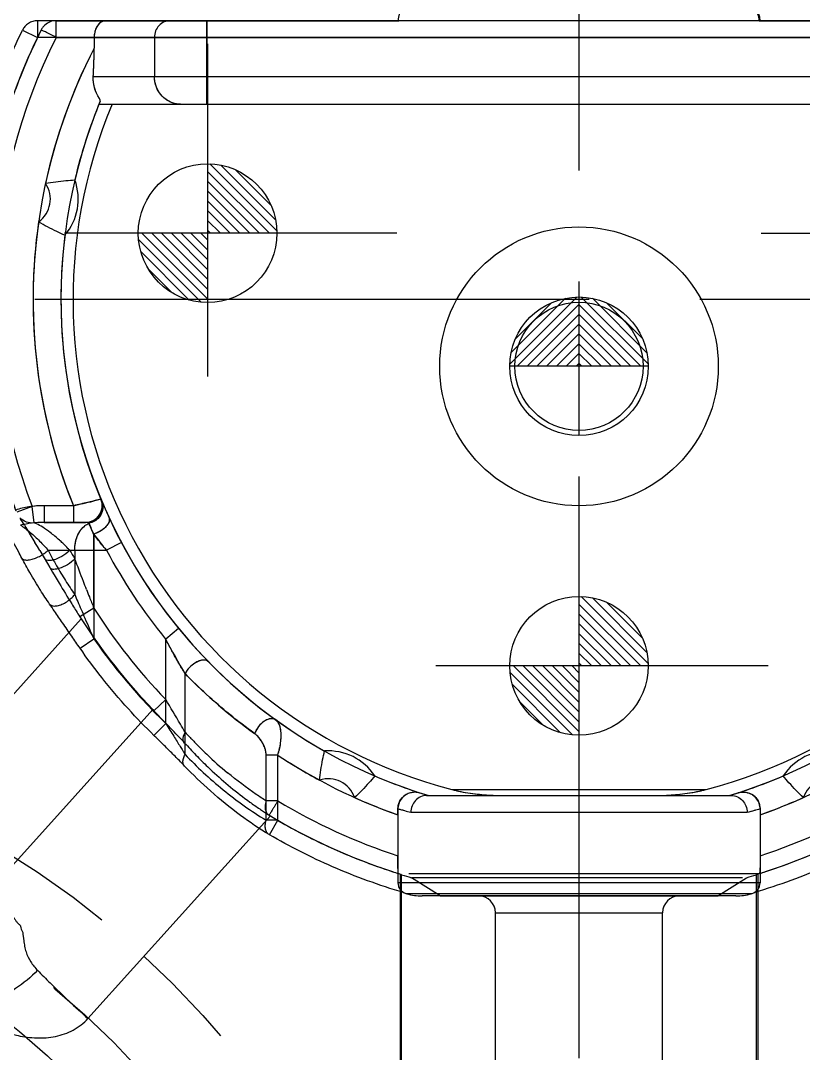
# Model space of a CAD drawing. Header units: millimetres. Extents: x 23490 to 24685, y -23248 to -22403.
# Drawn here: x 24020.23 to 24034.35, y -22605.08 to -22586.47 of the extents above; entities that cross this region are included whole.
import ezdxf

# ---------------------------------------------------------------- set-up
doc = ezdxf.new("R2010")
doc.units = ezdxf.units.MM
doc.header["$LTSCALE"] = 8
for name, pattern in [('CENTER', [2, 1.25, -0.25, 0.25, -0.25]), ('CENTER2', [1.125, 0.75, -0.125, 0.125, -0.125]), ('HIDDEN', [0.375, 0.25, -0.125])]:
    doc.linetypes.add(name, pattern=pattern)
for name, color, linetype in [('Cav-cor', 30, 'Continuous'), ('CL', 1, 'Continuous'), ('PIN', 5, 'Continuous'), ('PRODUCT', 1, 'Continuous'), ('SP', 3, 'Continuous')]:
    doc.layers.add(name, color=color, linetype=linetype)

# ---------------------------------------------------------------- blocks, each defined once
blk = doc.blocks.new('20160826.095208')
at = {"layer": 'SP', "linetype": 'HIDDEN'}
for radius in [16.5, 15, 14]:
    blk.add_circle((0, 0), radius, dxfattribs=at)

msp = doc.modelspace()

# ---------------------------------------------------------------- hatches: boundary and pattern name
at = {"layer": 'PIN', "linetype": 'Continuous'}
h = msp.add_hatch(dxfattribs=at)
h.set_pattern_fill('ANSI31', color=6, angle=270, style=0)
h.set_pattern_definition([(315, (23818.31826, -22576.05705), (0.08838835, 0.08838835), [])])
h.paths.add_polyline_path([(24023.6, -22590.297), (24024.85, -22590.297, 0.414214), (24023.6, -22589.047)])
h.paths.add_polyline_path([(24023.6, -22591.547), (24023.6, -22590.297), (24022.35, -22590.297, 0.414214)])
h = msp.add_hatch(dxfattribs=at)
h.set_pattern_fill('ANSI31', color=4, angle=270, style=0)
h.set_pattern_definition([(225, (24235.58231, -22578.45705), (-0.08838835, 0.08838835), [])])
h.paths.add_polyline_path([(24030.3, -22592.697), (24029.05, -22592.697, -0.414214), (24030.3, -22591.447)])
h = msp.add_hatch(dxfattribs=at)
h.set_pattern_fill('ANSI31', color=4, angle=270, style=0)
h.set_pattern_definition([(315, (23825.01826, -22578.45705), (0.08838835, 0.08838835), [])])
h.paths.add_polyline_path([(24030.3, -22592.697), (24031.55, -22592.697, 0.414214), (24030.3, -22591.447)])
h = msp.add_hatch(dxfattribs=at)
h.set_pattern_fill('ANSI31', color=6, angle=270, style=0)
h.set_pattern_definition([(315, (23825.01826, -22583.85705), (0.08838835, 0.08838835), [])])
h.paths.add_polyline_path([(24030.3, -22598.097), (24031.55, -22598.097, 0.414214), (24030.3, -22596.847)])
h.paths.add_polyline_path([(24030.3, -22599.347), (24030.3, -22598.097), (24029.05, -22598.097, 0.414214)])

# ---------------------------------------------------------------- linework, layer by layer
at = {"layer": 'Cav-cor', "color": 241}
for p, q in [((24020.869, -22586.767), (24020.869, -22586.466)), ((24020.869, -22586.466), (24027.049, -22586.466)), ((24023.587, -22587.973), (24023.587, -22586.466)), ((24033.37, -22586.466), (24027.231, -22586.466)), ((24033.552, -22586.466), (24039.732, -22586.466)), ((24020.868, -22586.767), (24039.732, -22586.767)), ((24021.554, -22586.767), (24021.554, -22586.963)), ((24022.64, -22586.767), (24022.64, -22587.471)), ((24021.537, -22587.471), (24039.063, -22587.471)), ((24021.641, -22587.973), (24038.96, -22587.973)), ((24020.434, -22595.223), (24020.157, -22595.328)), ((24020.472, -22595.519), (24020.434, -22595.223)), ((24020.649, -22595.209), (24020.649, -22595.511)), ((24021.18, -22595.209), (24020.649, -22595.209)), ((24021.18, -22595.209), (24021.18, -22595.511)), ((24021.676, -22595.093), (24021.535, -22595.127)), ((24020.297, -22595.56), (24020.323, -22595.604)), ((24020.323, -22595.604), (24020.367, -22595.678)), ((24020.649, -22595.511), (24021.398, -22595.511)), ((24020.367, -22595.678), (24020.383, -22595.705)), ((24020.383, -22595.705), (24020.485, -22595.874)), ((24021.546, -22597.054), (24021.546, -22595.721)), ((24020.529, -22595.947), (24020.485, -22595.875)), ((24020.571, -22596.019), (24020.529, -22595.947)), ((24022.044, -22595.872), (24021.778, -22596.013)), ((24020.571, -22596.019), (24020.71, -22596.252)), ((24021.114, -22596.013), (24021.778, -22596.013)), ((24021.203, -22596.013), (24021.203, -22596.165)), ((24020.71, -22596.252), (24020.752, -22596.323)), ((24020.752, -22596.323), (24020.801, -22596.405)), ((24020.801, -22596.405), (24020.848, -22596.484)), ((24021.546, -22597.054), (24021.295, -22597.214)), ((24021.32, -22597.249), (24018.328, -22600.57)), ((24021.278, -22597.183), (24021.296, -22597.212)), ((24021.296, -22597.212), (24021.308, -22597.231)), ((24021.308, -22597.231), (24021.32, -22597.249)), ((24023.077, -22597.422), (24022.844, -22597.613)), ((24022.844, -22598.701), (24022.844, -22597.613)), ((24023.193, -22599.29), (24023.193, -22598.236)), ((24022.844, -22598.701), (24022.63, -22598.908)), ((24022.61, -22598.884), (24019.688, -22602.128)), ((24022.61, -22598.884), (24022.631, -22598.907)), ((24022.631, -22598.907), (24022.834, -22599.117)), ((24023.186, -22599.489), (24023.211, -22599.516)), ((24023.211, -22599.516), (24023.235, -22599.541)), ((24023.235, -22599.541), (24023.259, -22599.567)), ((24024.656, -22600.531), (24024.656, -22599.705)), ((24024.866, -22599.705), (24024.656, -22599.705)), ((24024.866, -22600.531), (24024.866, -22599.705)), ((24027.589, -22600.435), (24033.012, -22600.435)), ((24028.004, -22600.325), (24032.596, -22600.325)), ((24024.866, -22600.531), (24024.656, -22600.531)), ((24024.732, -22600.802), (24021.442, -22604.454)), ((24024.54, -22600.676), (24024.555, -22600.686)), ((24027.034, -22600.782), (24027.034, -22600.672)), ((24027.034, -22600.672), (24027.152, -22600.706)), ((24027.034, -22600.783), (24027.034, -22601.521)), ((24027.264, -22600.737), (24033.336, -22600.737)), ((24033.567, -22600.672), (24033.567, -22600.782)), ((24033.567, -22600.783), (24033.567, -22601.564)), ((24027.073, -22601.849), (24027.073, -22608.221)), ((24027.1, -22608.221), (24027.1, -22601.862)), ((24027.231, -22601.842), (24033.54, -22601.842)), ((24027.793, -22602.244), (24027.276, -22601.915)), ((24033.249, -22601.915), (24027.276, -22601.915)), ((24032.808, -22602.244), (24033.325, -22601.915)), ((24033.5, -22608.221), (24033.5, -22601.862)), ((24033.528, -22601.849), (24033.528, -22608.221)), ((24027.793, -22602.244), (24032.808, -22602.244)), ((24028.793, -22605.36), (24028.793, -22602.546)), ((24028.793, -22602.546), (24031.808, -22602.546)), ((24031.808, -22605.36), (24031.808, -22602.546))]:
    msp.add_line(p, q, dxfattribs=at)
for radius in [2.513, 1.156]:
    msp.add_circle((24030.3, -22592.697), radius, dxfattribs=at)
for centre, radius, start, end in [((24030.3, -22591.491), 10.849, 153.3969, 200.575), ((24020.868, -22586.767), 0.301, 142.8591, 153.3792), ((24030.301, -22591.49), 10.549, 153.4031, 200.7216), ((24030.3, -22591.491), 9.849, 152.6338, 167.7337), ((24030.3, -22591.491), 9.128, 157.3339, 255.4323), ((24030.3, -22591.491), 9.347, 157.5234, 166.6782), ((24030.3, -22591.491), 9.128, 284.5677, 22.6661), ((24020.261, -22589.682), 0.502, 305.2289, 34.3414), ((24020.261, -22589.682), 1.005, 319.5163, 20.054), ((24030.3, -22591.491), 9.849, 171.8366, 202.1821), ((24030.3, -22591.491), 9.347, 172.8921, 240.5753), ((24020.649, -22596.929), 1.72, 89.9883, 97.1537), ((24009.537, -22544.429), 52.098, 282.9144, 283.3152), ((24021.398, -22595.209), 0.301, 270, 3.8912), ((23996.682, -22609.693), 27.52, 30.899, 31.1792), ((24020.649, -22597.382), 1.871, 89.9866, 95.4262), ((24027.028, -22593.182), 6.041, 202.8367, 204.8494), ((24026.107, -22592.336), 5.681, 216.5777, 220.3443), ((24027.516, -22592.332), 7.385, 209.8954, 211.2644), ((24030.3, -22591.491), 9.648, 207.9532, 219.3874), ((24059.316, -22582.059), 40.638, 201.1462, 201.3511), ((24057.973, -22582.585), 39.195, 201.3503, 201.6639), ((24040.553, -22584.928), 22.842, 211.8428, 212.4471), ((24030.322, -22591.474), 10.4, 212.4498, 224.023), ((24030.321, -22591.474), 10.694, 212.6813, 223.8581), ((24031.307, -22593.281), 9.508, 207.107, 211.4103), ((24030.091, -22591.491), 9.648, 224.3561, 234.2069), ((23996.392, -22624.469), 36.632, 43.2094, 43.7943), ((24029.151, -22593.857), 8.064, 222.3614, 223.3342), ((23973.443, -22646.072), 68.15, 43.12139, 43.23747), ((24029.093, -22593.911), 7.984, 223.3354, 223.6137), ((24029.057, -22593.946), 7.934, 223.6134, 224.1199), ((24028.928, -22594.072), 7.754, 224.1129, 226.4339), ((24028.624, -22594.396), 7.31, 226.4082, 230.3521), ((24030.3, -22591.491), 9.849, 236.5109, 241.6308), ((24025.778, -22600.634), 1.005, 33.4134, 93.951), ((24034.823, -22600.634), 1.005, 86.049, 146.5866), ((24028.666, -22594.619), 7.329, 227.1735, 234.0405), ((24030.3, -22591.491), 9.347, 246.7891, 253.1347), ((24030.3, -22591.491), 9.347, 286.8653, 293.2109), ((24025.778, -22600.634), 0.502, 19.1259, 108.2385), ((24034.823, -22600.634), 0.502, 71.7615, 160.8741), ((24028.477, -22594.876), 7.01, 234.0612, 235.8389), ((24030.286, -22591.531), 10.506, 238.9413, 251.9682), ((24030.3, -22591.491), 9.849, 245.7336, 250.6329), ((24030.3, -22591.491), 9.849, 289.3671, 294.2664), ((24030.315, -22591.524), 10.512, 288.0198, 301.0386), ((24028.357, -22595.053), 6.797, 235.9887, 237.4615), ((24028.306, -22595.131), 6.703, 237.4644, 237.6586), ((24030.315, -22591.458), 10.885, 239.1426, 251.9012), ((24030.23, -22589.771), 11.36, 254.2795, 254.8646), ((24030.441, -22590.002), 11.118, 285.0931, 286.1938), ((24030.285, -22591.458), 10.885, 288.0997, 300.8573), ((24030.298, -22591.497), 10.843, 251.9218, 252.5616), ((24030.3, -22591.491), 10.85, 252.5618, 252.6951), ((24030.3, -22591.491), 10.854, 252.8531, 253.821), ((24030.3, -22591.491), 10.854, 286.179, 287.1469), ((24030.3, -22591.491), 10.85, 287.3049, 287.4382), ((24030.303, -22591.499), 10.841, 287.4382, 288.0789), ((24028.491, -22602.546), 0.301, 0, 90), ((24032.109, -22602.546), 0.301, 90, 180)]:
    msp.add_arc(centre, radius, start, end, dxfattribs=at)
for points in [[(24020.869, -22586.466), (24020.814, -22586.466), (24020.757, -22586.482), (24020.71, -22586.511)], [(24033.552, -22586.466), (24033.552, -22586.426), (24033.543, -22586.385), (24033.528, -22586.348)], [(24020.71, -22586.511), (24020.679, -22586.53), (24020.651, -22586.556), (24020.629, -22586.585)], [(24021.42, -22595.546), (24021.433, -22595.539), (24021.446, -22595.532), (24021.46, -22595.527)], [(24021.56, -22595.489), (24021.53, -22595.507), (24021.495, -22595.52), (24021.46, -22595.527)], [(24027.279, -22600.383), (24027.251, -22600.388), (24027.224, -22600.397), (24027.198, -22600.409)], [(24027.443, -22600.458), (24027.408, -22600.473), (24027.376, -22600.496), (24027.35, -22600.524)], [(24027.55, -22600.435), (24027.514, -22600.435), (24027.476, -22600.443), (24027.443, -22600.458)], [(24033.05, -22600.435), (24033.087, -22600.435), (24033.124, -22600.443), (24033.158, -22600.458)], [(24033.158, -22600.458), (24033.192, -22600.473), (24033.224, -22600.496), (24033.25, -22600.524)], [(24027.288, -22600.621), (24027.273, -22600.658), (24027.265, -22600.698), (24027.264, -22600.737)], [(24027.35, -22600.524), (24027.324, -22600.552), (24027.302, -22600.586), (24027.288, -22600.621)], [(24033.25, -22600.524), (24033.277, -22600.552), (24033.298, -22600.586), (24033.313, -22600.621)], [(24033.313, -22600.621), (24033.328, -22600.658), (24033.336, -22600.698), (24033.337, -22600.737)], [(24027.1, -22601.862), (24027.096, -22601.861), (24027.091, -22601.859), (24027.087, -22601.857)], [(24033.514, -22601.857), (24033.51, -22601.859), (24033.505, -22601.861), (24033.5, -22601.862)]]:
    msp.add_open_spline(points, degree=3, dxfattribs=at)
for points, knots in [([(24021.76, -22586.466), (24021.735, -22586.466), (24021.68, -22586.484), (24021.612, -22586.549), (24021.565, -22586.647), (24021.554, -22586.725), (24021.554, -22586.767)], [0, 0, 0, 0, 0.191495, 0.413696, 0.685218, 1, 1, 1, 1]), ([(24022.924, -22586.466), (24022.887, -22586.466), (24022.812, -22586.482), (24022.718, -22586.55), (24022.655, -22586.65), (24022.64, -22586.728), (24022.64, -22586.767)], [0, 0, 0, 0, 0.243064, 0.490248, 0.743143, 1, 1, 1, 1]), ([(24020.869, -22586.767), (24020.833, -22586.75), (24020.783, -22586.724), (24020.718, -22586.692), (24020.677, -22586.671), (24020.646, -22586.656), (24020.618, -22586.641), (24020.611, -22586.639), (24020.598, -22586.631), (24020.599, -22586.632)], [0, 0, 0, 0, 0.390628, 0.566235, 0.719141, 0.843312, 0.933647, 0.986554, 1, 1, 1, 1]), ([(24021.537, -22587.471), (24021.54, -22587.429), (24021.549, -22587.26), (24021.554, -22587.091), (24021.554, -22586.963)], [0, 0, 0, 0, 0.248543, 1, 1, 1, 1]), ([(24021.621, -22587.821), (24021.595, -22587.773), (24021.548, -22587.661), (24021.534, -22587.537), (24021.537, -22587.471)], [0, 0, 0, 0, 0.450476, 1, 1, 1, 1]), ([(24023.114, -22587.973), (24023.052, -22587.973), (24022.926, -22587.947), (24022.769, -22587.834), (24022.665, -22587.667), (24022.64, -22587.536), (24022.64, -22587.471)], [0, 0, 0, 0, 0.243095, 0.49025, 0.743111, 1, 1, 1, 1]), ([(24021.664, -22587.918), (24021.665, -22587.913), (24021.664, -22587.901), (24021.648, -22587.87), (24021.632, -22587.843), (24021.621, -22587.821)], [0, 0, 0, 0, 0.123737, 0.323761, 1, 1, 1, 1]), ([(24020.676, -22589.398), (24020.798, -22589.375), (24020.975, -22589.353), (24021.152, -22589.34), (24021.205, -22589.337)], [0, 0, 0, 0, 0.697995, 1, 1, 1, 1]), ([(24021.026, -22590.334), (24020.977, -22590.313), (24020.815, -22590.239), (24020.657, -22590.157), (24020.551, -22590.092)], [0, 0, 0, 0, 0.302005, 1, 1, 1, 1]), ([(24021.686, -22595.118), (24021.701, -22595.153), (24021.717, -22595.231), (24021.701, -22595.309), (24021.686, -22595.345)], [0, 0, 0, 0, 0.498827, 1, 1, 1, 1]), ([(24020.472, -22595.519), (24020.425, -22595.526), (24020.328, -22595.516), (24020.246, -22595.462), (24020.214, -22595.428)], [0, 0, 0, 0, 0.501413, 1, 1, 1, 1]), ([(24021.819, -22595.419), (24021.825, -22595.43), (24021.83, -22595.457), (24021.822, -22595.509), (24021.786, -22595.57), (24021.699, -22595.655), (24021.61, -22595.701), (24021.546, -22595.721)], [0, 0, 0, 0, 0.084742, 0.178825, 0.347084, 0.548844, 1, 1, 1, 1]), ([(24021.686, -22595.345), (24021.668, -22595.389), (24021.627, -22595.444), (24021.575, -22595.481), (24021.56, -22595.489)], [0, 0, 0, 0, 0.747504, 1, 1, 1, 1]), ([(24020.511, -22595.534), (24020.507, -22595.533), (24020.495, -22595.527), (24020.481, -22595.522), (24020.472, -22595.519)], [0, 0, 0, 0, 0.264246, 1, 1, 1, 1]), ([(24020.76, -22595.693), (24020.717, -22595.66), (24020.636, -22595.602), (24020.551, -22595.552), (24020.511, -22595.534)], [0, 0, 0, 0, 0.55692, 1, 1, 1, 1]), ([(24021.203, -22596.013), (24021.203, -22595.917), (24021.236, -22595.738), (24021.35, -22595.587), (24021.42, -22595.546)], [0, 0, 0, 0, 0.543358, 1, 1, 1, 1]), ([(24021.46, -22595.527), (24021.454, -22595.524), (24021.434, -22595.516), (24021.413, -22595.511), (24021.398, -22595.511)], [0, 0, 0, 0, 0.282653, 1, 1, 1, 1]), ([(24020.986, -22595.885), (24020.966, -22595.866), (24020.894, -22595.8), (24020.817, -22595.737), (24020.76, -22595.693)], [0, 0, 0, 0, 0.27331, 1, 1, 1, 1]), ([(24021.114, -22596.013), (24021.103, -22596.002), (24021.062, -22595.958), (24021.018, -22595.915), (24020.986, -22595.885)], [0, 0, 0, 0, 0.263692, 1, 1, 1, 1]), ([(24020.929, -22596.146), (24020.881, -22596.169), (24020.81, -22596.195), (24020.72, -22596.202), (24020.683, -22596.193), (24020.669, -22596.185)], [0, 0, 0, 0, 0.592488, 0.823378, 1, 1, 1, 1]), ([(24021.203, -22596.165), (24021.166, -22596.207), (24021.076, -22596.279), (24020.972, -22596.328), (24020.917, -22596.344)], [0, 0, 0, 0, 0.496692, 1, 1, 1, 1]), ([(24021.114, -22596.013), (24021.102, -22596.026), (24021.046, -22596.078), (24020.982, -22596.12), (24020.929, -22596.146)], [0, 0, 0, 0, 0.231578, 1, 1, 1, 1]), ([(24021.414, -22596.719), (24021.396, -22596.672), (24021.325, -22596.488), (24021.256, -22596.303), (24021.203, -22596.165)], [0, 0, 0, 0, 0.25347, 1, 1, 1, 1]), ([(24020.917, -22596.344), (24020.888, -22596.352), (24020.837, -22596.362), (24020.782, -22596.354), (24020.763, -22596.343)], [0, 0, 0, 0, 0.578423, 1, 1, 1, 1]), ([(24020.848, -22596.484), (24020.873, -22596.525), (24020.972, -22596.691), (24021.073, -22596.856), (24021.149, -22596.979)], [0, 0, 0, 0, 0.245812, 1, 1, 1, 1]), ([(24023.617, -22598.025), (24023.607, -22598.014), (24023.579, -22597.997), (24023.516, -22597.989), (24023.433, -22598.01), (24023.308, -22598.081), (24023.228, -22598.168), (24023.193, -22598.236)], [0, 0, 0, 0, 0.085158, 0.181348, 0.356022, 0.563886, 1, 1, 1, 1]), ([(24023.193, -22599.29), (24023.166, -22599.243), (24023.051, -22599.045), (24022.933, -22598.85), (24022.844, -22598.701)], [0, 0, 0, 0, 0.239384, 1, 1, 1, 1]), ([(24024.834, -22599.072), (24024.808, -22599.053), (24024.752, -22599.043), (24024.682, -22599.062), (24024.603, -22599.103), (24024.515, -22599.185), (24024.465, -22599.271), (24024.448, -22599.317)], [0, 0, 0, 0, 0.188626, 0.301594, 0.428317, 0.710656, 1, 1, 1, 1]), ([(24024.866, -22599.705), (24024.889, -22599.637), (24024.92, -22599.506), (24024.932, -22599.321), (24024.91, -22599.173), (24024.864, -22599.093), (24024.834, -22599.072)], [0, 0, 0, 0, 0.323821, 0.608117, 0.833735, 1, 1, 1, 1]), ([(24023.193, -22599.29), (24023.184, -22599.305), (24023.158, -22599.358), (24023.146, -22599.423), (24023.161, -22599.462)], [0, 0, 0, 0, 0.297889, 1, 1, 1, 1]), ([(24024.656, -22599.705), (24024.656, -22599.664), (24024.64, -22599.583), (24024.577, -22599.447), (24024.505, -22599.358), (24024.448, -22599.317)], [0, 0, 0, 0, 0.273215, 0.531778, 1, 1, 1, 1]), ([(24023.259, -22599.567), (24023.328, -22599.641), (24023.466, -22599.787), (24023.61, -22599.926), (24023.684, -22599.994)], [0, 0, 0, 0, 0.502025, 1, 1, 1, 1]), ([(24025.621, -22600.157), (24025.631, -22600.033), (24025.66, -22599.858), (24025.697, -22599.684), (24025.709, -22599.632)], [0, 0, 0, 0, 0.697995, 1, 1, 1, 1]), ([(24024.656, -22600.531), (24024.597, -22600.494), (24024.357, -22600.336), (24024.127, -22600.162), (24023.96, -22600.024)], [0, 0, 0, 0, 0.246806, 1, 1, 1, 1]), ([(24026.617, -22600.081), (24026.582, -22600.122), (24026.467, -22600.257), (24026.344, -22600.386), (24026.253, -22600.47)], [0, 0, 0, 0, 0.302005, 1, 1, 1, 1]), ([(24034.348, -22600.47), (24034.257, -22600.386), (24034.134, -22600.257), (24034.018, -22600.122), (24033.984, -22600.081)], [0, 0, 0, 0, 0.697995, 1, 1, 1, 1]), ([(24027.198, -22600.409), (24027.154, -22600.431), (24027.067, -22600.503), (24027.034, -22600.614), (24027.034, -22600.672)], [0, 0, 0, 0, 0.457331, 1, 1, 1, 1]), ([(24028.004, -22600.325), (24028.085, -22600.346), (24028.412, -22600.416), (24028.747, -22600.435), (24028.998, -22600.435)], [0, 0, 0, 0, 0.250213, 1, 1, 1, 1]), ([(24031.603, -22600.435), (24031.853, -22600.435), (24032.189, -22600.416), (24032.515, -22600.346), (24032.596, -22600.325)], [0, 0, 0, 0, 0.749785, 1, 1, 1, 1]), ([(24033.403, -22600.41), (24033.368, -22600.392), (24033.29, -22600.372), (24033.211, -22600.379), (24033.173, -22600.387)], [0, 0, 0, 0, 0.505406, 1, 1, 1, 1]), ([(24033.523, -22600.518), (24033.516, -22600.505), (24033.484, -22600.461), (24033.439, -22600.427), (24033.403, -22600.41)], [0, 0, 0, 0, 0.269069, 1, 1, 1, 1]), ([(24024.656, -22600.531), (24024.648, -22600.557), (24024.637, -22600.606), (24024.637, -22600.678), (24024.657, -22600.74), (24024.683, -22600.771), (24024.699, -22600.782)], [0, 0, 0, 0, 0.295469, 0.560542, 0.792282, 1, 1, 1, 1]), ([(24024.866, -22600.531), (24024.856, -22600.549), (24024.836, -22600.582), (24024.806, -22600.63), (24024.779, -22600.675), (24024.756, -22600.714), (24024.738, -22600.745), (24024.721, -22600.771), (24024.717, -22600.779), (24024.709, -22600.79), (24024.711, -22600.79)], [0, 0, 0, 0, 0.198426, 0.389438, 0.564613, 0.717286, 0.841478, 0.932102, 0.985623, 1, 1, 1, 1]), ([(24033.567, -22600.672), (24033.567, -22600.658), (24033.563, -22600.604), (24033.544, -22600.552), (24033.523, -22600.518)], [0, 0, 0, 0, 0.263067, 1, 1, 1, 1]), ([(24024.715, -22600.792), (24024.72, -22600.795), (24024.726, -22600.798), (24024.731, -22600.802), (24024.732, -22600.803)], [0, 0, 0, 0, 0.814737, 1, 1, 1, 1]), ([(24027.034, -22601.683), (24027.034, -22601.671), (24027.034, -22601.616), (24027.034, -22601.562), (24027.034, -22601.521)], [0, 0, 0, 0, 0.234956, 1, 1, 1, 1]), ([(24033.567, -22601.564), (24033.567, -22601.574), (24033.567, -22601.614), (24033.566, -22601.654), (24033.566, -22601.683)], [0, 0, 0, 0, 0.261138, 1, 1, 1, 1]), ([(24027.035, -22601.75), (24027.035, -22601.745), (24027.035, -22601.723), (24027.034, -22601.7), (24027.034, -22601.683)], [0, 0, 0, 0, 0.230936, 1, 1, 1, 1]), ([(24033.566, -22601.683), (24033.566, -22601.705), (24033.566, -22601.743), (24033.563, -22601.795), (24033.561, -22601.821), (24033.556, -22601.842), (24033.552, -22601.842)], [0, 0, 0, 0, 0.406201, 0.720729, 0.921255, 1, 1, 1, 1]), ([(24019.688, -22602.128), (24019.708, -22602.162), (24019.751, -22602.229), (24019.81, -22602.309), (24019.864, -22602.366), (24019.924, -22602.417), (24019.973, -22602.477), (24020.023, -22602.535), (24020.057, -22602.58), (24020.094, -22602.623), (24020.127, -22602.667), (24020.149, -22602.707), (24020.175, -22602.734), (24020.202, -22602.756), (24020.235, -22602.79), (24020.231, -22602.837), (24020.246, -22602.87), (24020.261, -22602.891), (24020.269, -22602.917), (24020.269, -22602.943), (24020.271, -22602.97), (24020.276, -22602.996), (24020.281, -22603.022), (24020.288, -22603.074), (24020.297, -22603.152), (24020.329, -22603.285), (24020.404, -22603.435), (24020.487, -22603.539), (24020.532, -22603.585)], [0, 0, 0, 0, 0.069072, 0.137938, 0.172202, 0.206265, 0.273579, 0.306775, 0.339622, 0.372099, 0.404084, 0.435697, 0.451461, 0.467351, 0.497134, 0.528616, 0.543723, 0.558632, 0.573488, 0.589256, 0.604921, 0.620137, 0.6353, 0.65059, 0.711454, 0.771122, 0.886761, 1, 1, 1, 1]), ([(24020.532, -22603.585), (24020.412, -22603.708), (24020.217, -22603.872), (24019.931, -22604.043), (24019.564, -22604.208), (24019.197, -22604.265), (24018.973, -22604.162)], [0, 0, 0, 0, 0.296633, 0.438774, 0.573282, 1, 1, 1, 1]), ([(24020.532, -22603.585), (24020.607, -22603.662), (24020.904, -22603.958), (24021.21, -22604.245), (24021.442, -22604.454)], [0, 0, 0, 0, 0.255163, 1, 1, 1, 1]), ([(24018.973, -22604.162), (24019.15, -22604.303), (24019.53, -22604.552), (24020.066, -22604.756), (24020.516, -22604.815), (24020.858, -22604.79), (24021.183, -22604.679), (24021.367, -22604.538), (24021.442, -22604.454)], [0, 0, 0, 0, 0.25002, 0.499818, 0.624971, 0.750084, 0.875085, 1, 1, 1, 1])]:
    msp.add_open_spline(points, degree=3, knots=knots, dxfattribs=at)
at = {"layer": 'CL', "color": 6, "linetype": 'CENTER'}
for p, q in [((24030.3, -22579.167), (24030.3, -22610.003)), ((24046.481, -22591.491), (24014.12, -22591.491))]:
    msp.add_line(p, q, dxfattribs=at)
at = {"layer": 'PIN', "color": 6, "linetype": 'CENTER2'}
for p, q in [((24023.6, -22586.881), (24023.6, -22593.712)), ((24027.016, -22590.297), (24020.185, -22590.297)), ((24033.585, -22590.297), (24040.416, -22590.297)), ((24030.3, -22594.681), (24030.3, -22601.512)), ((24033.716, -22598.097), (24026.885, -22598.097))]:
    msp.add_line(p, q, dxfattribs=at)
at = {"layer": 'PIN', "color": 4, "linetype": 'CENTER2'}
for p, q in [((24030.3, -22591.447), (24030.3, -22593.947)), ((24031.55, -22592.697), (24029.05, -22592.697))]:
    msp.add_line(p, q, dxfattribs=at)
at = {"layer": 'PIN', "color": 6, "linetype": 'Continuous'}
for centre in [(24023.6, -22590.297), (24030.3, -22598.097)]:
    msp.add_circle(centre, 1.25, dxfattribs=at)
at = {"layer": 'PIN', "color": 4, "linetype": 'Continuous'}
msp.add_circle((24030.3, -22592.697), 1.25, dxfattribs=at)
at = {"layer": 'PRODUCT'}
for p, q in [((24020.533, -22586.466), (24020.533, -22586.767)), ((24040.072, -22586.466), (24020.533, -22586.466)), ((24023.587, -22586.466), (24023.587, -22587.973)), ((24020.261, -22586.636), (24020.533, -22586.767)), ((24039.047, -22586.767), (24020.531, -22586.767)), ((24021.554, -22586.767), (24021.554, -22586.963)), ((24022.64, -22586.767), (24022.64, -22587.471)), ((24021.537, -22587.471), (24039.063, -22587.471)), ((24021.641, -22587.973), (24038.96, -22587.973)), ((24020.649, -22595.209), (24020.649, -22595.511)), ((24021.18, -22595.209), (24020.649, -22595.209)), ((24021.18, -22595.209), (24021.18, -22595.511)), ((24021.398, -22595.511), (24020.649, -22595.511)), ((24021.546, -22595.721), (24021.546, -22597.607)), ((24022.044, -22595.872), (24021.778, -22596.013)), ((24020.249, -22596.154), (24020.249, -22596.154)), ((24020.722, -22596.013), (24021.778, -22596.013)), ((24021.203, -22596.013), (24021.203, -22596.811)), ((24020.75, -22596.982), (24020.75, -22596.982)), ((24023.077, -22597.422), (24022.844, -22597.613)), ((24021.299, -22597.779), (24021.546, -22597.607)), ((24022.844, -22599.136), (24022.844, -22597.613)), ((24023.193, -22599.693), (24023.193, -22598.236)), ((24022.633, -22599.352), (24022.844, -22599.136)), ((24024.656, -22600.881), (24024.656, -22599.705)), ((24024.866, -22599.705), (24024.656, -22599.705)), ((24024.866, -22600.881), (24024.866, -22599.705)), ((24027.55, -22600.435), (24033.05, -22600.435)), ((24028.004, -22600.325), (24032.596, -22600.325)), ((24027.034, -22600.672), (24027.034, -22602.008)), ((24027.264, -22600.737), (24033.336, -22600.737)), ((24033.567, -22600.672), (24033.567, -22600.754)), ((24033.567, -22600.783), (24033.567, -22602.008)), ((24024.866, -22600.881), (24024.656, -22600.881)), ((24024.715, -22601.142), (24024.866, -22600.881)), ((24024.709, -22601.139), (24024.709, -22601.139)), ((24024.709, -22601.139), (24024.715, -22601.142)), ((24033.567, -22602.008), (24027.034, -22602.008)), ((24027.192, -22602.204), (24027.179, -22602.201)), ((24027.179, -22602.201), (24033.422, -22602.201)), ((24033.409, -22602.204), (24027.192, -22602.204)), ((24033.129, -22602.244), (24027.472, -22602.244)), ((24033.409, -22602.204), (24033.422, -22602.201)), ((24028.793, -22605.36), (24028.793, -22602.546)), ((24028.793, -22602.546), (24031.808, -22602.546)), ((24031.808, -22605.36), (24031.808, -22602.546))]:
    msp.add_line(p, q, dxfattribs=at)
for radius in [2.513, 1.156]:
    msp.add_circle((24030.3, -22592.697), radius, dxfattribs=at)
for centre, radius, start, end in [((24027.336, -22586.466), 0.301, 90, 180), ((24033.265, -22586.466), 0.301, 0, 90), ((24030.3, -22591.491), 9.849, 152.6338, 202.1821), ((24030.3, -22591.491), 9.346, 157.5234, 253.1336), ((24030.3, -22591.491), 9.128, 157.3339, 255.4323), ((24030.3, -22591.491), 9.128, 284.5677, 22.6661), ((24030.3, -22591.491), 9.346, 286.8653, 22.4766), ((24021.398, -22595.209), 0.301, 270, 22.6696), ((24030.3, -22591.491), 9.648, 207.9532, 219.3874), ((24030.3, -22591.491), 9.849, 236.5109, 250.6329), ((24030.3, -22591.491), 9.849, 289.3671, 303.4891), ((24027.235, -22602.008), 0.201, 180, 253.7507), ((24033.366, -22602.008), 0.201, 286.2493, 0), ((24027.472, -22601.239), 1.005, 253.821, 270), ((24028.491, -22602.546), 0.301, 0, 90), ((24032.109, -22602.546), 0.301, 90, 180), ((24033.129, -22601.239), 1.005, 270, 286.179)]:
    msp.add_arc(centre, radius, start, end, dxfattribs=at)
for points, start_tangent, end_tangent in [([(24020.533, -22586.466), (24020.445, -22586.479), (24020.368, -22586.515), (24020.304, -22586.571), (24020.261, -22586.636)], (-1, 0), (-0.434968, -0.900446)), ([(24021.766, -22586.466), (24021.717, -22586.474), (24021.668, -22586.5), (24021.624, -22586.543), (24021.588, -22586.603), (24021.563, -22586.679), (24021.554, -22586.767)], (-1, 0), (0, -1)), ([(24022.924, -22586.466), (24022.816, -22586.489), (24022.724, -22586.554), (24022.662, -22586.652), (24022.64, -22586.767)], (-1, 0), (0, -1)), ([(24019.855, -22595.394), (24019.83, -22595.329), (24019.409, -22593.886), (24019.186, -22592.4), (24019.165, -22590.898), (24019.346, -22589.406), (24019.726, -22587.951), (24020.261, -22586.636)], (-0.350069, 0.936724), (0.435335, 0.900269)), ([(24020.531, -22586.767), (24020.222, -22587.474), (24019.932, -22588.295), (24019.688, -22589.234), (24019.517, -22590.292), (24019.451, -22591.466), (24019.522, -22592.732), (24019.752, -22594.03), (24020.137, -22595.289)], (-0.435355, -0.900259), (0.350061, -0.936727)), ([(24021.537, -22587.471), (24021.545, -22587.315), (24021.551, -22587.147), (24021.554, -22586.963)], (0.058801, 0.99827), (0, 1)), ([(24021.664, -22587.918), (24021.656, -22587.884), (24021.621, -22587.821), (24021.578, -22587.728), (24021.546, -22587.61), (24021.537, -22587.471)], (0.382306, 0.924036), (0.058801, 0.99827)), ([(24023.114, -22587.973), (24022.968, -22587.949), (24022.836, -22587.877), (24022.731, -22587.766), (24022.664, -22587.626), (24022.64, -22587.471)], (-1, 0), (0, 1)), ([(24020.649, -22595.209), (24020.378, -22595.231), (24020.137, -22595.289)], (-1, 0), (-0.950319, -0.311279)), ([(24021.676, -22595.093), (24021.661, -22595.097), (24021.614, -22595.108), (24021.535, -22595.127), (24021.432, -22595.151), (24021.311, -22595.179), (24021.18, -22595.209)], (-0.972685, -0.232129), (-0.974761, -0.22325)), ([(24021.686, -22595.118), (24021.709, -22595.221), (24021.693, -22595.326), (24021.642, -22595.419), (24021.56, -22595.489), (24021.46, -22595.527)], (0.388076, -0.921627), (-0.983444, -0.18121)), ([(24020.249, -22596.154), (24020.188, -22596.037), (24020.095, -22595.863), (24020.001, -22595.687), (24019.915, -22595.522), (24019.864, -22595.417)], (-0.465515, 0.88504), (-0.424866, 0.905256)), ([(24021.819, -22595.419), (24021.826, -22595.48), (24021.796, -22595.55), (24021.733, -22595.619), (24021.646, -22595.679), (24021.546, -22595.721)], (0.420271, -0.907399), (-0.956134, -0.292931)), ([(24020.649, -22595.511), (24020.425, -22595.524), (24020.226, -22595.561)], (-1, -0.000008), (-0.970578, -0.240788)), ([(24020.226, -22595.561), (24020.312, -22595.621), (24020.401, -22595.692), (24020.487, -22595.768), (24020.57, -22595.848), (24020.649, -22595.931), (24020.722, -22596.013)], (0.84829, -0.529532), (0.643647, -0.765322)), ([(24021.203, -22596.013), (24021.215, -22595.882), (24021.25, -22595.761), (24021.305, -22595.656), (24021.377, -22595.576), (24021.419, -22595.547)], (0, 1), (0.862873, 0.505421)), ([(24021.46, -22595.527), (24021.426, -22595.515), (24021.398, -22595.511)], (-0.913978, 0.405764), (-1, 0.000071)), ([(24021.419, -22595.547), (24021.46, -22595.527)], (0.862873, 0.505421), (0.934773, 0.355246)), ([(24021.546, -22595.721), (24021.514, -22595.652), (24021.489, -22595.595), (24021.471, -22595.553), (24021.46, -22595.527)], (-0.420277, 0.907396), (-0.38814, 0.921601)), ([(24021.778, -22596.013), (24021.695, -22595.914), (24021.614, -22595.811), (24021.546, -22595.721)], (-0.647217, 0.762306), (-0.595275, 0.803522)), ([(24020.75, -22596.982), (24020.585, -22596.734), (24020.393, -22596.416), (24020.249, -22596.154)], (-0.568541, 0.822655), (-0.46557, 0.885011)), ([(24020.25, -22596.154), (24020.267, -22596.172), (24020.316, -22596.188), (24020.389, -22596.185), (24020.475, -22596.162), (24020.566, -22596.123), (24020.651, -22596.071), (24020.722, -22596.013)], (0.487479, -0.873135), (0.713713, 0.700438)), ([(24020.722, -22596.013), (24020.876, -22596.294), (24021.037, -22596.56), (24021.203, -22596.811)], (0.465572, -0.88501), (0.56854, -0.822656)), ([(24020.75, -22596.982), (24020.765, -22596.998), (24020.817, -22597.017), (24020.889, -22597.012), (24020.972, -22596.986), (24021.059, -22596.94), (24021.139, -22596.879), (24021.203, -22596.811)], (0.57083, -0.821068), (0.612908, 0.790155)), ([(24021.203, -22596.811), (24021.257, -22596.936), (24021.318, -22597.079), (24021.387, -22597.239), (24021.463, -22597.416), (24021.546, -22597.607)], (0.39667, -0.917961), (0.400135, -0.916456)), ([(24021.299, -22597.779), (24021.149, -22597.564), (24020.984, -22597.323), (24020.839, -22597.111), (24020.75, -22596.982)], (-0.572666, 0.819789), (-0.568704, 0.822542)), ([(24021.546, -22597.607), (24021.946, -22598.143), (24022.38, -22598.654), (24022.844, -22599.136)], (0.572691, -0.819771), (0.715861, -0.698243)), ([(24023.193, -22598.236), (24023.162, -22598.186), (24023.129, -22598.13), (24023.091, -22598.066), (24023.05, -22597.994), (24023.004, -22597.913), (24022.955, -22597.823), (24022.901, -22597.724), (24022.844, -22597.613)], (-0.521456, 0.853278), (-0.45654, 0.889703)), ([(24022.633, -22599.352), (24022.171, -22598.873), (24021.691, -22598.307), (24021.299, -22597.779)], (-0.715861, 0.698243), (-0.572692, 0.81977)), ([(24023.617, -22598.025), (24023.564, -22597.997), (24023.492, -22597.997), (24023.408, -22598.026), (24023.324, -22598.08), (24023.249, -22598.153), (24023.193, -22598.236)], (-0.699117, 0.715007), (-0.467994, -0.883732)), ([(24024.448, -22599.317), (24024, -22598.973), (24023.582, -22598.612), (24023.193, -22598.236)], (-0.811131, 0.584864), (-0.699118, 0.715006)), ([(24022.844, -22599.136), (24022.92, -22599.256), (24022.989, -22599.364), (24023.05, -22599.462), (24023.104, -22599.549), (24023.152, -22599.626), (24023.193, -22599.693)], (0.539496, -0.841988), (0.51409, -0.857736)), ([(24024.834, -22599.072), (24024.775, -22599.05), (24024.704, -22599.057), (24024.627, -22599.092), (24024.554, -22599.152), (24024.492, -22599.229), (24024.448, -22599.317)], (-0.811132, 0.584863), (-0.349773, -0.936834)), ([(24024.866, -22599.705), (24024.9, -22599.583), (24024.921, -22599.455), (24024.926, -22599.33), (24024.913, -22599.217), (24024.881, -22599.128), (24024.834, -22599.072)], (0.319896, 0.947453), (-0.81108, 0.584935)), ([(24024.656, -22599.705), (24024.65, -22599.643), (24024.632, -22599.574), (24024.6, -22599.5), (24024.556, -22599.428), (24024.504, -22599.365), (24024.448, -22599.317)], (0.000168, 1), (-0.811108, 0.584896)), ([(24023.184, -22599.902), (24023.11, -22599.825), (24022.953, -22599.667), (24022.769, -22599.484), (24022.633, -22599.352)], (-0.692118, 0.721784), (-0.715885, 0.698218)), ([(24023.184, -22599.902), (24023.172, -22599.886), (24023.156, -22599.833), (24023.163, -22599.767), (24023.193, -22599.693)], (-0.694088, 0.71989), (0.475073, 0.879946)), ([(24023.193, -22599.693), (24023.522, -22600.018), (24023.88, -22600.33), (24024.262, -22600.621), (24024.656, -22600.881)], (0.692189, -0.721716), (0.853818, -0.520572)), ([(24024.709, -22601.139), (24024.194, -22600.793), (24023.651, -22600.352), (24023.184, -22599.902)], (-0.853812, 0.520581), (-0.692192, 0.721714)), ([(24027.034, -22600.672), (24027.034, -22600.662), (24027.051, -22600.571), (24027.095, -22600.49), (24027.162, -22600.425), (24027.245, -22600.384), (24027.337, -22600.37), (24027.428, -22600.385)], (-0.00051, 1), (0.951616, -0.307291)), ([(24027.55, -22600.435), (24027.443, -22600.458), (24027.35, -22600.524), (24027.288, -22600.621), (24027.264, -22600.737)], (-1, 0), (-0.02019, -0.999796)), ([(24028.004, -22600.325), (24028.339, -22600.392), (24028.671, -22600.426), (24028.998, -22600.435)], (0.967851, -0.251524), (1, 0)), ([(24031.603, -22600.435), (24031.919, -22600.427), (24032.251, -22600.394), (24032.596, -22600.325)], (1, 0), (0.967851, 0.251524)), ([(24033.05, -22600.435), (24033.158, -22600.458), (24033.25, -22600.524), (24033.313, -22600.621), (24033.337, -22600.737)], (1, 0), (0.020165, -0.999797)), ([(24033.172, -22600.385), (24033.264, -22600.37), (24033.355, -22600.384), (24033.439, -22600.425), (24033.505, -22600.49), (24033.549, -22600.571), (24033.566, -22600.662), (24033.567, -22600.672)], (0.951655, 0.307168), (-0.00051, -1)), ([(24027.034, -22600.672), (24027.044, -22600.675), (24027.082, -22600.686), (24027.152, -22600.706), (24027.264, -22600.737)], (-0.961031, 0.276441), (0.965298, -0.261151)), ([(24033.336, -22600.737), (24033.465, -22600.701), (24033.542, -22600.679), (24033.567, -22600.672)], (0.965301, 0.261139), (-0.965241, -0.261362)), ([(24024.67, -22601.102), (24024.645, -22601.041), (24024.64, -22600.965), (24024.656, -22600.881)], (-0.574775, 0.818312), (0.310206, 0.950669)), ([(24024.866, -22600.881), (24025.366, -22601.154), (24025.832, -22601.378), (24026.262, -22601.561), (24026.661, -22601.712), (24027.034, -22601.837)], (0.865517, -0.50088), (0.953611, -0.301041)), ([(24033.567, -22601.837), (24034.677, -22601.419), (24035.735, -22600.881)], (0.953598, 0.301083), (0.865519, 0.500877)), ([(24024.709, -22601.139), (24024.67, -22601.102)], (-0.851406, 0.524507), (-0.574775, 0.818312)), ([(24027.135, -22602.183), (24025.852, -22601.717), (24024.715, -22601.142)], (-0.958862, 0.283874), (-0.865517, 0.50088)), ([(24035.886, -22601.142), (24034.765, -22601.709), (24033.466, -22602.183)], (-0.865516, -0.500881), (-0.958846, -0.283925))]:
    msp.add_spline(points, degree=3, dxfattribs=dict(at, start_tangent=start_tangent, end_tangent=end_tangent))

# ---------------------------------------------------------------- block references
at = {"layer": 'SP'}
msp.add_blockref('20160826.095208', (24011.3, -22615.491), dxfattribs=at)

doc.saveas('drawing.dxf')
